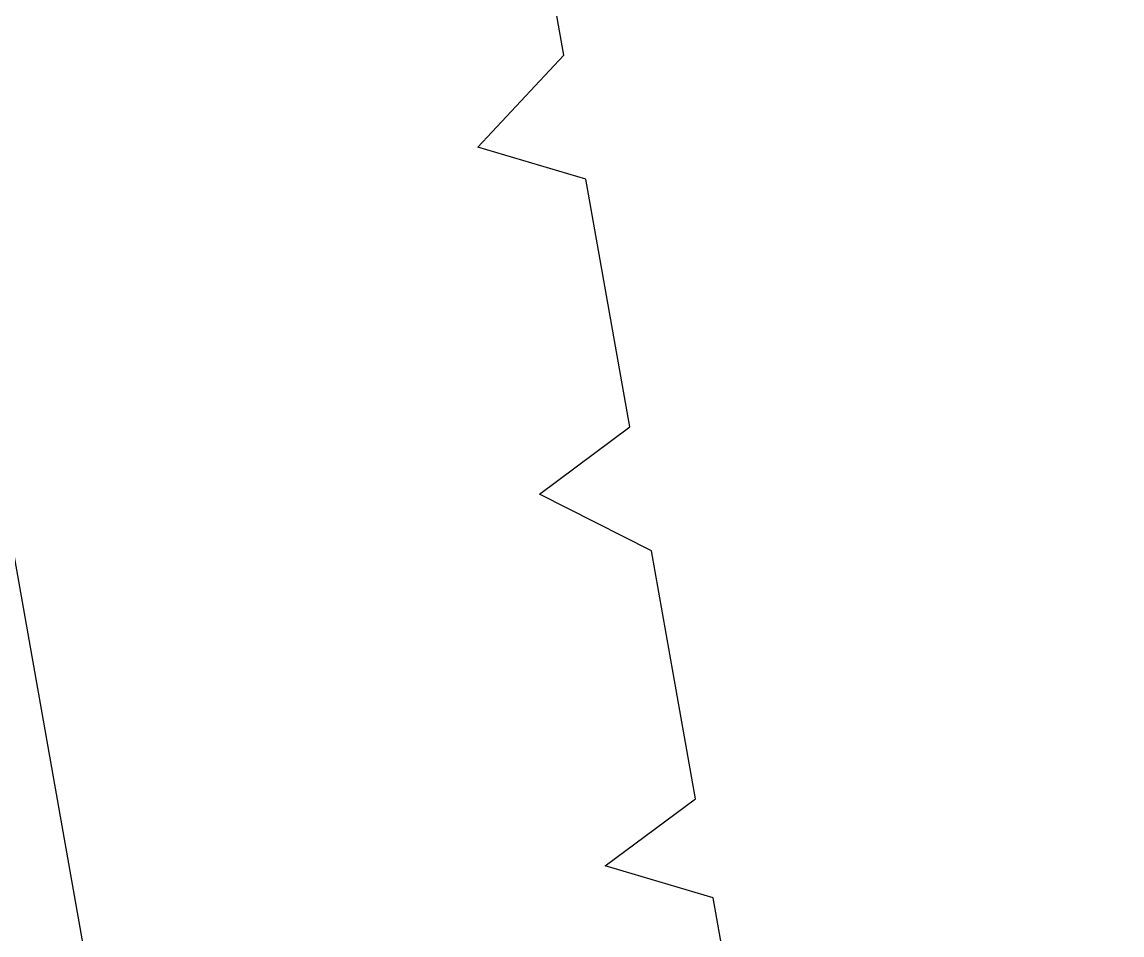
# Model space of a CAD drawing. Header units: millimetres. Extents: x -65527 to 8894748, y -37603 to 223697.
# Drawn here: x -29298.65 to -29293.32, y 101519.8 to 101524.22 of the extents above; entities that cross this region are included whole.
import ezdxf

# ---------------------------------------------------------------- set-up
doc = ezdxf.new("R2010")
doc.units = ezdxf.units.MM
doc.header["$LTSCALE"] = 10
doc.layers.add('Архитектура', color=251, linetype='Continuous')

msp = doc.modelspace()

# ---------------------------------------------------------------- linework, layer by layer
at = {"layer": 'Архитектура', "lineweight": 25, "transparency": 33554684}
msp.add_lwpolyline([(-29302.9415, 101545.6188), (-29297.7497, 101516.3263), (-29297.347, 101516.15), (-29296.2666, 101516.3415), (-29295.3564, 101517.4934), (-29295.5053, 101518.3338), (-29295.0889, 101518.779), (-29295.3017, 101519.9796), (-29295.8245, 101520.1346), (-29295.3868, 101520.4598), (-29295.5995, 101521.6603), (-29296.1436, 101521.9353), (-29295.7059, 101522.2606), (-29295.9187, 101523.4611), (-29296.4415, 101523.6161), (-29296.0251, 101524.0613), (-29296.2379, 101525.2618)], dxfattribs=at)
msp.add_lwpolyline([(-29302.9415, 101545.6188), (-29297.7497, 101516.3263), (-29297.347, 101516.15), (-29296.2666, 101516.3415), (-29295.3564, 101517.4934), (-29295.5053, 101518.3338), (-29295.0889, 101518.779), (-29295.3017, 101519.9796), (-29295.8245, 101520.1346), (-29295.3868, 101520.4598), (-29295.5995, 101521.6603), (-29296.1436, 101521.9353), (-29295.7059, 101522.2606), (-29295.9187, 101523.4611), (-29296.4415, 101523.6161), (-29296.0251, 101524.0613), (-29296.2379, 101525.2618)], dxfattribs=at)
msp.add_lwpolyline([(-29302.9415, 101545.6188), (-29297.7497, 101516.3263), (-29297.347, 101516.15), (-29296.2666, 101516.3415), (-29295.3564, 101517.4934), (-29295.5053, 101518.3338), (-29295.0889, 101518.779), (-29295.3017, 101519.9796), (-29295.8245, 101520.1346), (-29295.3868, 101520.4598), (-29295.5995, 101521.6603), (-29296.1436, 101521.9353), (-29295.7059, 101522.2606), (-29295.9187, 101523.4611), (-29296.4415, 101523.6161), (-29296.0251, 101524.0613), (-29296.2379, 101525.2618)], dxfattribs=at)
msp.add_lwpolyline([(-29302.9415, 101545.6188), (-29297.7497, 101516.3263), (-29297.347, 101516.15), (-29296.2666, 101516.3415), (-29295.3564, 101517.4934), (-29295.5053, 101518.3338), (-29295.0889, 101518.779), (-29295.3017, 101519.9796), (-29295.8245, 101520.1346), (-29295.3868, 101520.4598), (-29295.5995, 101521.6603), (-29296.1436, 101521.9353), (-29295.7059, 101522.2606), (-29295.9187, 101523.4611), (-29296.4415, 101523.6161), (-29296.0251, 101524.0613), (-29296.2379, 101525.2618)], dxfattribs=at)
msp.add_lwpolyline([(-29302.9415, 101545.6188), (-29297.7497, 101516.3263), (-29297.347, 101516.15), (-29296.2666, 101516.3415), (-29295.3564, 101517.4934), (-29295.5053, 101518.3338), (-29295.0889, 101518.779), (-29295.3017, 101519.9796), (-29295.8245, 101520.1346), (-29295.3868, 101520.4598), (-29295.5995, 101521.6603), (-29296.1436, 101521.9353), (-29295.7059, 101522.2606), (-29295.9187, 101523.4611), (-29296.4415, 101523.6161), (-29296.0251, 101524.0613), (-29296.2379, 101525.2618)], dxfattribs=at)
msp.add_lwpolyline([(-29302.9415, 101545.6188), (-29297.7497, 101516.3263), (-29297.347, 101516.15), (-29296.2666, 101516.3415), (-29295.3564, 101517.4934), (-29295.5053, 101518.3338), (-29295.0889, 101518.779), (-29295.3017, 101519.9796), (-29295.8245, 101520.1346), (-29295.3868, 101520.4598), (-29295.5995, 101521.6603), (-29296.1436, 101521.9353), (-29295.7059, 101522.2606), (-29295.9187, 101523.4611), (-29296.4415, 101523.6161), (-29296.0251, 101524.0613), (-29296.2379, 101525.2618)], dxfattribs=at)
msp.add_lwpolyline([(-29302.9415, 101545.6188), (-29297.7497, 101516.3263), (-29297.347, 101516.15), (-29296.2666, 101516.3415), (-29295.3564, 101517.4934), (-29295.5053, 101518.3338), (-29295.0889, 101518.779), (-29295.3017, 101519.9796), (-29295.8245, 101520.1346), (-29295.3868, 101520.4598), (-29295.5995, 101521.6603), (-29296.1436, 101521.9353), (-29295.7059, 101522.2606), (-29295.9187, 101523.4611), (-29296.4415, 101523.6161), (-29296.0251, 101524.0613), (-29296.2379, 101525.2618)], dxfattribs=at)
msp.add_lwpolyline([(-29302.9415, 101545.6188), (-29297.7497, 101516.3263), (-29297.347, 101516.15), (-29296.2666, 101516.3415), (-29295.3564, 101517.4934), (-29295.5053, 101518.3338), (-29295.0889, 101518.779), (-29295.3017, 101519.9796), (-29295.8245, 101520.1346), (-29295.3868, 101520.4598), (-29295.5995, 101521.6603), (-29296.1436, 101521.9353), (-29295.7059, 101522.2606), (-29295.9187, 101523.4611), (-29296.4415, 101523.6161), (-29296.0251, 101524.0613), (-29296.2379, 101525.2618)], dxfattribs=at)
msp.add_lwpolyline([(-29302.9415, 101545.6188), (-29297.7497, 101516.3263), (-29297.347, 101516.15), (-29296.2666, 101516.3415), (-29295.3564, 101517.4934), (-29295.5053, 101518.3338), (-29295.0889, 101518.779), (-29295.3017, 101519.9796), (-29295.8245, 101520.1346), (-29295.3868, 101520.4598), (-29295.5995, 101521.6603), (-29296.1436, 101521.9353), (-29295.7059, 101522.2606), (-29295.9187, 101523.4611), (-29296.4415, 101523.6161), (-29296.0251, 101524.0613), (-29296.2379, 101525.2618)], dxfattribs=at)
msp.add_lwpolyline([(-29302.9415, 101545.6188), (-29297.7497, 101516.3263), (-29297.347, 101516.15), (-29296.2666, 101516.3415), (-29295.3564, 101517.4934), (-29295.5053, 101518.3338), (-29295.0889, 101518.779), (-29295.3017, 101519.9796), (-29295.8245, 101520.1346), (-29295.3868, 101520.4598), (-29295.5995, 101521.6603), (-29296.1436, 101521.9353), (-29295.7059, 101522.2606), (-29295.9187, 101523.4611), (-29296.4415, 101523.6161), (-29296.0251, 101524.0613), (-29296.2379, 101525.2618)], dxfattribs=at)
msp.add_lwpolyline([(-29302.9415, 101545.6188), (-29297.7497, 101516.3263), (-29297.347, 101516.15), (-29296.2666, 101516.3415), (-29295.3564, 101517.4934), (-29295.5053, 101518.3338), (-29295.0889, 101518.779), (-29295.3017, 101519.9796), (-29295.8245, 101520.1346), (-29295.3868, 101520.4598), (-29295.5995, 101521.6603), (-29296.1436, 101521.9353), (-29295.7059, 101522.2606), (-29295.9187, 101523.4611), (-29296.4415, 101523.6161), (-29296.0251, 101524.0613), (-29296.2379, 101525.2618)], dxfattribs=at)
msp.add_lwpolyline([(-29302.9415, 101545.6188), (-29297.7497, 101516.3263), (-29297.347, 101516.15), (-29296.2666, 101516.3415), (-29295.3564, 101517.4934), (-29295.5053, 101518.3338), (-29295.0889, 101518.779), (-29295.3017, 101519.9796), (-29295.8245, 101520.1346), (-29295.3868, 101520.4598), (-29295.5995, 101521.6603), (-29296.1436, 101521.9353), (-29295.7059, 101522.2606), (-29295.9187, 101523.4611), (-29296.4415, 101523.6161), (-29296.0251, 101524.0613), (-29296.2379, 101525.2618)], dxfattribs=at)
msp.add_lwpolyline([(-29302.9415, 101545.6188), (-29297.7497, 101516.3263), (-29297.347, 101516.15), (-29296.2666, 101516.3415), (-29295.3564, 101517.4934), (-29295.5053, 101518.3338), (-29295.0889, 101518.779), (-29295.3017, 101519.9796), (-29295.8245, 101520.1346), (-29295.3868, 101520.4598), (-29295.5995, 101521.6603), (-29296.1436, 101521.9353), (-29295.7059, 101522.2606), (-29295.9187, 101523.4611), (-29296.4415, 101523.6161), (-29296.0251, 101524.0613), (-29296.2379, 101525.2618)], dxfattribs=at)
msp.add_lwpolyline([(-29302.9415, 101545.6188), (-29297.7497, 101516.3263), (-29297.347, 101516.15), (-29296.2666, 101516.3415), (-29295.3564, 101517.4934), (-29295.5053, 101518.3338), (-29295.0889, 101518.779), (-29295.3017, 101519.9796), (-29295.8245, 101520.1346), (-29295.3868, 101520.4598), (-29295.5995, 101521.6603), (-29296.1436, 101521.9353), (-29295.7059, 101522.2606), (-29295.9187, 101523.4611), (-29296.4415, 101523.6161), (-29296.0251, 101524.0613), (-29296.2379, 101525.2618)], dxfattribs=at)
msp.add_lwpolyline([(-29302.9415, 101545.6188), (-29297.7497, 101516.3263), (-29297.347, 101516.15), (-29296.2666, 101516.3415), (-29295.3564, 101517.4934), (-29295.5053, 101518.3338), (-29295.0889, 101518.779), (-29295.3017, 101519.9796), (-29295.8245, 101520.1346), (-29295.3868, 101520.4598), (-29295.5995, 101521.6603), (-29296.1436, 101521.9353), (-29295.7059, 101522.2606), (-29295.9187, 101523.4611), (-29296.4415, 101523.6161), (-29296.0251, 101524.0613), (-29296.2379, 101525.2618)], dxfattribs=at)
msp.add_lwpolyline([(-29302.9415, 101545.6188), (-29297.7497, 101516.3263), (-29297.347, 101516.15), (-29296.2666, 101516.3415), (-29295.3564, 101517.4934), (-29295.5053, 101518.3338), (-29295.0889, 101518.779), (-29295.3017, 101519.9796), (-29295.8245, 101520.1346), (-29295.3868, 101520.4598), (-29295.5995, 101521.6603), (-29296.1436, 101521.9353), (-29295.7059, 101522.2606), (-29295.9187, 101523.4611), (-29296.4415, 101523.6161), (-29296.0251, 101524.0613), (-29296.2379, 101525.2618)], dxfattribs=at)
msp.add_lwpolyline([(-29302.9415, 101545.6188), (-29297.7497, 101516.3263), (-29297.347, 101516.15), (-29296.2666, 101516.3415), (-29295.3564, 101517.4934), (-29295.5053, 101518.3338), (-29295.0889, 101518.779), (-29295.3017, 101519.9796), (-29295.8245, 101520.1346), (-29295.3868, 101520.4598), (-29295.5995, 101521.6603), (-29296.1436, 101521.9353), (-29295.7059, 101522.2606), (-29295.9187, 101523.4611), (-29296.4415, 101523.6161), (-29296.0251, 101524.0613), (-29296.2379, 101525.2618)], dxfattribs=at)
msp.add_lwpolyline([(-29302.9415, 101545.6188), (-29297.7497, 101516.3263), (-29297.347, 101516.15), (-29296.2666, 101516.3415), (-29295.3564, 101517.4934), (-29295.5053, 101518.3338), (-29295.0889, 101518.779), (-29295.3017, 101519.9796), (-29295.8245, 101520.1346), (-29295.3868, 101520.4598), (-29295.5995, 101521.6603), (-29296.1436, 101521.9353), (-29295.7059, 101522.2606), (-29295.9187, 101523.4611), (-29296.4415, 101523.6161), (-29296.0251, 101524.0613), (-29296.2379, 101525.2618)], dxfattribs=at)
msp.add_lwpolyline([(-29302.9415, 101545.6188), (-29297.7497, 101516.3263), (-29297.347, 101516.15), (-29296.2666, 101516.3415), (-29295.3564, 101517.4934), (-29295.5053, 101518.3338), (-29295.0889, 101518.779), (-29295.3017, 101519.9796), (-29295.8245, 101520.1346), (-29295.3868, 101520.4598), (-29295.5995, 101521.6603), (-29296.1436, 101521.9353), (-29295.7059, 101522.2606), (-29295.9187, 101523.4611), (-29296.4415, 101523.6161), (-29296.0251, 101524.0613), (-29296.2379, 101525.2618)], dxfattribs=at)
msp.add_lwpolyline([(-29302.9415, 101545.6188), (-29297.7497, 101516.3263), (-29297.347, 101516.15), (-29296.2666, 101516.3415), (-29295.3564, 101517.4934), (-29295.5053, 101518.3338), (-29295.0889, 101518.779), (-29295.3017, 101519.9796), (-29295.8245, 101520.1346), (-29295.3868, 101520.4598), (-29295.5995, 101521.6603), (-29296.1436, 101521.9353), (-29295.7059, 101522.2606), (-29295.9187, 101523.4611), (-29296.4415, 101523.6161), (-29296.0251, 101524.0613), (-29296.2379, 101525.2618)], dxfattribs=at)
msp.add_lwpolyline([(-29302.9415, 101545.6188), (-29297.7497, 101516.3263), (-29297.347, 101516.15), (-29296.2666, 101516.3415), (-29295.3564, 101517.4934), (-29295.5053, 101518.3338), (-29295.0889, 101518.779), (-29295.3017, 101519.9796), (-29295.8245, 101520.1346), (-29295.3868, 101520.4598), (-29295.5995, 101521.6603), (-29296.1436, 101521.9353), (-29295.7059, 101522.2606), (-29295.9187, 101523.4611), (-29296.4415, 101523.6161), (-29296.0251, 101524.0613), (-29296.2379, 101525.2618)], dxfattribs=at)
msp.add_lwpolyline([(-29302.9415, 101545.6188), (-29297.7497, 101516.3263), (-29297.347, 101516.15), (-29296.2666, 101516.3415), (-29295.3564, 101517.4934), (-29295.5053, 101518.3338), (-29295.0889, 101518.779), (-29295.3017, 101519.9796), (-29295.8245, 101520.1346), (-29295.3868, 101520.4598), (-29295.5995, 101521.6603), (-29296.1436, 101521.9353), (-29295.7059, 101522.2606), (-29295.9187, 101523.4611), (-29296.4415, 101523.6161), (-29296.0251, 101524.0613), (-29296.2379, 101525.2618)], dxfattribs=at)
msp.add_lwpolyline([(-29302.9415, 101545.6188), (-29297.7497, 101516.3263), (-29297.347, 101516.15), (-29296.2666, 101516.3415), (-29295.3564, 101517.4934), (-29295.5053, 101518.3338), (-29295.0889, 101518.779), (-29295.3017, 101519.9796), (-29295.8245, 101520.1346), (-29295.3868, 101520.4598), (-29295.5995, 101521.6603), (-29296.1436, 101521.9353), (-29295.7059, 101522.2606), (-29295.9187, 101523.4611), (-29296.4415, 101523.6161), (-29296.0251, 101524.0613), (-29296.2379, 101525.2618)], dxfattribs=at)
msp.add_lwpolyline([(-29302.9415, 101545.6188), (-29297.7497, 101516.3263), (-29297.347, 101516.15), (-29296.2666, 101516.3415), (-29295.3564, 101517.4934), (-29295.5053, 101518.3338), (-29295.0889, 101518.779), (-29295.3017, 101519.9796), (-29295.8245, 101520.1346), (-29295.3868, 101520.4598), (-29295.5995, 101521.6603), (-29296.1436, 101521.9353), (-29295.7059, 101522.2606), (-29295.9187, 101523.4611), (-29296.4415, 101523.6161), (-29296.0251, 101524.0613), (-29296.2379, 101525.2618)], dxfattribs=at)
msp.add_lwpolyline([(-29302.9415, 101545.6188), (-29297.7497, 101516.3263), (-29297.347, 101516.15), (-29296.2666, 101516.3415), (-29295.3564, 101517.4934), (-29295.5053, 101518.3338), (-29295.0889, 101518.779), (-29295.3017, 101519.9796), (-29295.8245, 101520.1346), (-29295.3868, 101520.4598), (-29295.5995, 101521.6603), (-29296.1436, 101521.9353), (-29295.7059, 101522.2606), (-29295.9187, 101523.4611), (-29296.4415, 101523.6161), (-29296.0251, 101524.0613), (-29296.2379, 101525.2618)], dxfattribs=at)
msp.add_lwpolyline([(-29302.9415, 101545.6188), (-29297.7497, 101516.3263), (-29297.347, 101516.15), (-29296.2666, 101516.3415), (-29295.3564, 101517.4934), (-29295.5053, 101518.3338), (-29295.0889, 101518.779), (-29295.3017, 101519.9796), (-29295.8245, 101520.1346), (-29295.3868, 101520.4598), (-29295.5995, 101521.6603), (-29296.1436, 101521.9353), (-29295.7059, 101522.2606), (-29295.9187, 101523.4611), (-29296.4415, 101523.6161), (-29296.0251, 101524.0613), (-29296.2379, 101525.2618)], dxfattribs=at)
msp.add_lwpolyline([(-29302.9415, 101545.6188), (-29297.7497, 101516.3263), (-29297.347, 101516.15), (-29296.2666, 101516.3415), (-29295.3564, 101517.4934), (-29295.5053, 101518.3338), (-29295.0889, 101518.779), (-29295.3017, 101519.9796), (-29295.8245, 101520.1346), (-29295.3868, 101520.4598), (-29295.5995, 101521.6603), (-29296.1436, 101521.9353), (-29295.7059, 101522.2606), (-29295.9187, 101523.4611), (-29296.4415, 101523.6161), (-29296.0251, 101524.0613), (-29296.2379, 101525.2618)], dxfattribs=at)
msp.add_lwpolyline([(-29302.9415, 101545.6188), (-29297.7497, 101516.3263), (-29297.347, 101516.15), (-29296.2666, 101516.3415), (-29295.3564, 101517.4934), (-29295.5053, 101518.3338), (-29295.0889, 101518.779), (-29295.3017, 101519.9796), (-29295.8245, 101520.1346), (-29295.3868, 101520.4598), (-29295.5995, 101521.6603), (-29296.1436, 101521.9353), (-29295.7059, 101522.2606), (-29295.9187, 101523.4611), (-29296.4415, 101523.6161), (-29296.0251, 101524.0613), (-29296.2379, 101525.2618)], dxfattribs=at)
msp.add_lwpolyline([(-29302.9415, 101545.6188), (-29297.7497, 101516.3263), (-29297.347, 101516.15), (-29296.2666, 101516.3415), (-29295.3564, 101517.4934), (-29295.5053, 101518.3338), (-29295.0889, 101518.779), (-29295.3017, 101519.9796), (-29295.8245, 101520.1346), (-29295.3868, 101520.4598), (-29295.5995, 101521.6603), (-29296.1436, 101521.9353), (-29295.7059, 101522.2606), (-29295.9187, 101523.4611), (-29296.4415, 101523.6161), (-29296.0251, 101524.0613), (-29296.2379, 101525.2618)], dxfattribs=at)
msp.add_lwpolyline([(-29302.9415, 101545.6188), (-29297.7497, 101516.3263), (-29297.347, 101516.15), (-29296.2666, 101516.3415), (-29295.3564, 101517.4934), (-29295.5053, 101518.3338), (-29295.0889, 101518.779), (-29295.3017, 101519.9796), (-29295.8245, 101520.1346), (-29295.3868, 101520.4598), (-29295.5995, 101521.6603), (-29296.1436, 101521.9353), (-29295.7059, 101522.2606), (-29295.9187, 101523.4611), (-29296.4415, 101523.6161), (-29296.0251, 101524.0613), (-29296.2379, 101525.2618)], dxfattribs=at)
msp.add_lwpolyline([(-29302.9415, 101545.6188), (-29297.7497, 101516.3263), (-29297.347, 101516.15), (-29296.2666, 101516.3415), (-29295.3564, 101517.4934), (-29295.5053, 101518.3338), (-29295.0889, 101518.779), (-29295.3017, 101519.9796), (-29295.8245, 101520.1346), (-29295.3868, 101520.4598), (-29295.5995, 101521.6603), (-29296.1436, 101521.9353), (-29295.7059, 101522.2606), (-29295.9187, 101523.4611), (-29296.4415, 101523.6161), (-29296.0251, 101524.0613), (-29296.2379, 101525.2618)], dxfattribs=at)
msp.add_lwpolyline([(-29302.9415, 101545.6188), (-29297.7497, 101516.3263), (-29297.347, 101516.15), (-29296.2666, 101516.3415), (-29295.3564, 101517.4934), (-29295.5053, 101518.3338), (-29295.0889, 101518.779), (-29295.3017, 101519.9796), (-29295.8245, 101520.1346), (-29295.3868, 101520.4598), (-29295.5995, 101521.6603), (-29296.1436, 101521.9353), (-29295.7059, 101522.2606), (-29295.9187, 101523.4611), (-29296.4415, 101523.6161), (-29296.0251, 101524.0613), (-29296.2379, 101525.2618)], dxfattribs=at)
msp.add_lwpolyline([(-29302.9415, 101545.6188), (-29297.7497, 101516.3263), (-29297.347, 101516.15), (-29296.2666, 101516.3415), (-29295.3564, 101517.4934), (-29295.5053, 101518.3338), (-29295.0889, 101518.779), (-29295.3017, 101519.9796), (-29295.8245, 101520.1346), (-29295.3868, 101520.4598), (-29295.5995, 101521.6603), (-29296.1436, 101521.9353), (-29295.7059, 101522.2606), (-29295.9187, 101523.4611), (-29296.4415, 101523.6161), (-29296.0251, 101524.0613), (-29296.2379, 101525.2618)], dxfattribs=at)
msp.add_lwpolyline([(-29302.9415, 101545.6188), (-29297.7497, 101516.3263), (-29297.347, 101516.15), (-29296.2666, 101516.3415), (-29295.3564, 101517.4934), (-29295.5053, 101518.3338), (-29295.0889, 101518.779), (-29295.3017, 101519.9796), (-29295.8245, 101520.1346), (-29295.3868, 101520.4598), (-29295.5995, 101521.6603), (-29296.1436, 101521.9353), (-29295.7059, 101522.2606), (-29295.9187, 101523.4611), (-29296.4415, 101523.6161), (-29296.0251, 101524.0613), (-29296.2379, 101525.2618)], dxfattribs=at)
msp.add_lwpolyline([(-29302.9415, 101545.6188), (-29297.7497, 101516.3263), (-29297.347, 101516.15), (-29296.2666, 101516.3415), (-29295.3564, 101517.4934), (-29295.5053, 101518.3338), (-29295.0889, 101518.779), (-29295.3017, 101519.9796), (-29295.8245, 101520.1346), (-29295.3868, 101520.4598), (-29295.5995, 101521.6603), (-29296.1436, 101521.9353), (-29295.7059, 101522.2606), (-29295.9187, 101523.4611), (-29296.4415, 101523.6161), (-29296.0251, 101524.0613), (-29296.2379, 101525.2618)], dxfattribs=at)
msp.add_lwpolyline([(-29302.9415, 101545.6188), (-29297.7497, 101516.3263), (-29297.347, 101516.15), (-29296.2666, 101516.3415), (-29295.3564, 101517.4934), (-29295.5053, 101518.3338), (-29295.0889, 101518.779), (-29295.3017, 101519.9796), (-29295.8245, 101520.1346), (-29295.3868, 101520.4598), (-29295.5995, 101521.6603), (-29296.1436, 101521.9353), (-29295.7059, 101522.2606), (-29295.9187, 101523.4611), (-29296.4415, 101523.6161), (-29296.0251, 101524.0613), (-29296.2379, 101525.2618)], dxfattribs=at)
msp.add_lwpolyline([(-29302.9415, 101545.6188), (-29297.7497, 101516.3263), (-29297.347, 101516.15), (-29296.2666, 101516.3415), (-29295.3564, 101517.4934), (-29295.5053, 101518.3338), (-29295.0889, 101518.779), (-29295.3017, 101519.9796), (-29295.8245, 101520.1346), (-29295.3868, 101520.4598), (-29295.5995, 101521.6603), (-29296.1436, 101521.9353), (-29295.7059, 101522.2606), (-29295.9187, 101523.4611), (-29296.4415, 101523.6161), (-29296.0251, 101524.0613), (-29296.2379, 101525.2618)], dxfattribs=at)
msp.add_lwpolyline([(-29302.9415, 101545.6188), (-29297.7497, 101516.3263), (-29297.347, 101516.15), (-29296.2666, 101516.3415), (-29295.3564, 101517.4934), (-29295.5053, 101518.3338), (-29295.0889, 101518.779), (-29295.3017, 101519.9796), (-29295.8245, 101520.1346), (-29295.3868, 101520.4598), (-29295.5995, 101521.6603), (-29296.1436, 101521.9353), (-29295.7059, 101522.2606), (-29295.9187, 101523.4611), (-29296.4415, 101523.6161), (-29296.0251, 101524.0613), (-29296.2379, 101525.2618)], dxfattribs=at)
msp.add_lwpolyline([(-29302.9415, 101545.6188), (-29297.7497, 101516.3263), (-29297.347, 101516.15), (-29296.2666, 101516.3415), (-29295.3564, 101517.4934), (-29295.5053, 101518.3338), (-29295.0889, 101518.779), (-29295.3017, 101519.9796), (-29295.8245, 101520.1346), (-29295.3868, 101520.4598), (-29295.5995, 101521.6603), (-29296.1436, 101521.9353), (-29295.7059, 101522.2606), (-29295.9187, 101523.4611), (-29296.4415, 101523.6161), (-29296.0251, 101524.0613), (-29296.2379, 101525.2618)], dxfattribs=at)
msp.add_lwpolyline([(-29302.9415, 101545.6188), (-29297.7497, 101516.3263), (-29297.347, 101516.15), (-29296.2666, 101516.3415), (-29295.3564, 101517.4934), (-29295.5053, 101518.3338), (-29295.0889, 101518.779), (-29295.3017, 101519.9796), (-29295.8245, 101520.1346), (-29295.3868, 101520.4598), (-29295.5995, 101521.6603), (-29296.1436, 101521.9353), (-29295.7059, 101522.2606), (-29295.9187, 101523.4611), (-29296.4415, 101523.6161), (-29296.0251, 101524.0613), (-29296.2379, 101525.2618)], dxfattribs=at)
msp.add_lwpolyline([(-29302.9415, 101545.6188), (-29297.7497, 101516.3263), (-29297.347, 101516.15), (-29296.2666, 101516.3415), (-29295.3564, 101517.4934), (-29295.5053, 101518.3338), (-29295.0889, 101518.779), (-29295.3017, 101519.9796), (-29295.8245, 101520.1346), (-29295.3868, 101520.4598), (-29295.5995, 101521.6603), (-29296.1436, 101521.9353), (-29295.7059, 101522.2606), (-29295.9187, 101523.4611), (-29296.4415, 101523.6161), (-29296.0251, 101524.0613), (-29296.2379, 101525.2618)], dxfattribs=at)
msp.add_lwpolyline([(-29302.9415, 101545.6188), (-29297.7497, 101516.3263), (-29297.347, 101516.15), (-29296.2666, 101516.3415), (-29295.3564, 101517.4934), (-29295.5053, 101518.3338), (-29295.0889, 101518.779), (-29295.3017, 101519.9796), (-29295.8245, 101520.1346), (-29295.3868, 101520.4598), (-29295.5995, 101521.6603), (-29296.1436, 101521.9353), (-29295.7059, 101522.2606), (-29295.9187, 101523.4611), (-29296.4415, 101523.6161), (-29296.0251, 101524.0613), (-29296.2379, 101525.2618)], dxfattribs=at)
msp.add_lwpolyline([(-29302.9415, 101545.6188), (-29297.7497, 101516.3263), (-29297.347, 101516.15), (-29296.2666, 101516.3415), (-29295.3564, 101517.4934), (-29295.5053, 101518.3338), (-29295.0889, 101518.779), (-29295.3017, 101519.9796), (-29295.8245, 101520.1346), (-29295.3868, 101520.4598), (-29295.5995, 101521.6603), (-29296.1436, 101521.9353), (-29295.7059, 101522.2606), (-29295.9187, 101523.4611), (-29296.4415, 101523.6161), (-29296.0251, 101524.0613), (-29296.2379, 101525.2618)], dxfattribs=at)
msp.add_lwpolyline([(-29302.9415, 101545.6188), (-29297.7497, 101516.3263), (-29297.347, 101516.15), (-29296.2666, 101516.3415), (-29295.3564, 101517.4934), (-29295.5053, 101518.3338), (-29295.0889, 101518.779), (-29295.3017, 101519.9796), (-29295.8245, 101520.1346), (-29295.3868, 101520.4598), (-29295.5995, 101521.6603), (-29296.1436, 101521.9353), (-29295.7059, 101522.2606), (-29295.9187, 101523.4611), (-29296.4415, 101523.6161), (-29296.0251, 101524.0613), (-29296.2379, 101525.2618)], dxfattribs=at)
msp.add_lwpolyline([(-29302.9415, 101545.6188), (-29297.7497, 101516.3263), (-29297.347, 101516.15), (-29296.2666, 101516.3415), (-29295.3564, 101517.4934), (-29295.5053, 101518.3338), (-29295.0889, 101518.779), (-29295.3017, 101519.9796), (-29295.8245, 101520.1346), (-29295.3868, 101520.4598), (-29295.5995, 101521.6603), (-29296.1436, 101521.9353), (-29295.7059, 101522.2606), (-29295.9187, 101523.4611), (-29296.4415, 101523.6161), (-29296.0251, 101524.0613), (-29296.2379, 101525.2618)], dxfattribs=at)
msp.add_lwpolyline([(-29302.9415, 101545.6188), (-29297.7497, 101516.3263), (-29297.347, 101516.15), (-29296.2666, 101516.3415), (-29295.3564, 101517.4934), (-29295.5053, 101518.3338), (-29295.0889, 101518.779), (-29295.3017, 101519.9796), (-29295.8245, 101520.1346), (-29295.3868, 101520.4598), (-29295.5995, 101521.6603), (-29296.1436, 101521.9353), (-29295.7059, 101522.2606), (-29295.9187, 101523.4611), (-29296.4415, 101523.6161), (-29296.0251, 101524.0613), (-29296.2379, 101525.2618)], dxfattribs=at)
msp.add_lwpolyline([(-29302.9415, 101545.6188), (-29297.7497, 101516.3263), (-29297.347, 101516.15), (-29296.2666, 101516.3415), (-29295.3564, 101517.4934), (-29295.5053, 101518.3338), (-29295.0889, 101518.779), (-29295.3017, 101519.9796), (-29295.8245, 101520.1346), (-29295.3868, 101520.4598), (-29295.5995, 101521.6603), (-29296.1436, 101521.9353), (-29295.7059, 101522.2606), (-29295.9187, 101523.4611), (-29296.4415, 101523.6161), (-29296.0251, 101524.0613), (-29296.2379, 101525.2618)], dxfattribs=at)
msp.add_lwpolyline([(-29302.9415, 101545.6188), (-29297.7497, 101516.3263), (-29297.347, 101516.15), (-29296.2666, 101516.3415), (-29295.3564, 101517.4934), (-29295.5053, 101518.3338), (-29295.0889, 101518.779), (-29295.3017, 101519.9796), (-29295.8245, 101520.1346), (-29295.3868, 101520.4598), (-29295.5995, 101521.6603), (-29296.1436, 101521.9353), (-29295.7059, 101522.2606), (-29295.9187, 101523.4611), (-29296.4415, 101523.6161), (-29296.0251, 101524.0613), (-29296.2379, 101525.2618)], dxfattribs=at)
msp.add_lwpolyline([(-29302.9415, 101545.6188), (-29297.7497, 101516.3263), (-29297.347, 101516.15), (-29296.2666, 101516.3415), (-29295.3564, 101517.4934), (-29295.5053, 101518.3338), (-29295.0889, 101518.779), (-29295.3017, 101519.9796), (-29295.8245, 101520.1346), (-29295.3868, 101520.4598), (-29295.5995, 101521.6603), (-29296.1436, 101521.9353), (-29295.7059, 101522.2606), (-29295.9187, 101523.4611), (-29296.4415, 101523.6161), (-29296.0251, 101524.0613), (-29296.2379, 101525.2618)], dxfattribs=at)
msp.add_lwpolyline([(-29302.9415, 101545.6188), (-29297.7497, 101516.3263), (-29297.347, 101516.15), (-29296.2666, 101516.3415), (-29295.3564, 101517.4934), (-29295.5053, 101518.3338), (-29295.0889, 101518.779), (-29295.3017, 101519.9796), (-29295.8245, 101520.1346), (-29295.3868, 101520.4598), (-29295.5995, 101521.6603), (-29296.1436, 101521.9353), (-29295.7059, 101522.2606), (-29295.9187, 101523.4611), (-29296.4415, 101523.6161), (-29296.0251, 101524.0613), (-29296.2379, 101525.2618)], dxfattribs=at)
msp.add_lwpolyline([(-29302.9415, 101545.6188), (-29297.7497, 101516.3263), (-29297.347, 101516.15), (-29296.2666, 101516.3415), (-29295.3564, 101517.4934), (-29295.5053, 101518.3338), (-29295.0889, 101518.779), (-29295.3017, 101519.9796), (-29295.8245, 101520.1346), (-29295.3868, 101520.4598), (-29295.5995, 101521.6603), (-29296.1436, 101521.9353), (-29295.7059, 101522.2606), (-29295.9187, 101523.4611), (-29296.4415, 101523.6161), (-29296.0251, 101524.0613), (-29296.2379, 101525.2618)], dxfattribs=at)
msp.add_lwpolyline([(-29302.9415, 101545.6188), (-29297.7497, 101516.3263), (-29297.347, 101516.15), (-29296.2666, 101516.3415), (-29295.3564, 101517.4934), (-29295.5053, 101518.3338), (-29295.0889, 101518.779), (-29295.3017, 101519.9796), (-29295.8245, 101520.1346), (-29295.3868, 101520.4598), (-29295.5995, 101521.6603), (-29296.1436, 101521.9353), (-29295.7059, 101522.2606), (-29295.9187, 101523.4611), (-29296.4415, 101523.6161), (-29296.0251, 101524.0613), (-29296.2379, 101525.2618)], dxfattribs=at)
msp.add_lwpolyline([(-29302.9415, 101545.6188), (-29297.7497, 101516.3263), (-29297.347, 101516.15), (-29296.2666, 101516.3415), (-29295.3564, 101517.4934), (-29295.5053, 101518.3338), (-29295.0889, 101518.779), (-29295.3017, 101519.9796), (-29295.8245, 101520.1346), (-29295.3868, 101520.4598), (-29295.5995, 101521.6603), (-29296.1436, 101521.9353), (-29295.7059, 101522.2606), (-29295.9187, 101523.4611), (-29296.4415, 101523.6161), (-29296.0251, 101524.0613), (-29296.2379, 101525.2618)], dxfattribs=at)
msp.add_lwpolyline([(-29302.9415, 101545.6188), (-29297.7497, 101516.3263), (-29297.347, 101516.15), (-29296.2666, 101516.3415), (-29295.3564, 101517.4934), (-29295.5053, 101518.3338), (-29295.0889, 101518.779), (-29295.3017, 101519.9796), (-29295.8245, 101520.1346), (-29295.3868, 101520.4598), (-29295.5995, 101521.6603), (-29296.1436, 101521.9353), (-29295.7059, 101522.2606), (-29295.9187, 101523.4611), (-29296.4415, 101523.6161), (-29296.0251, 101524.0613), (-29296.2379, 101525.2618)], dxfattribs=at)
msp.add_lwpolyline([(-29302.9415, 101545.6188), (-29297.7497, 101516.3263), (-29297.347, 101516.15), (-29296.2666, 101516.3415), (-29295.3564, 101517.4934), (-29295.5053, 101518.3338), (-29295.0889, 101518.779), (-29295.3017, 101519.9796), (-29295.8245, 101520.1346), (-29295.3868, 101520.4598), (-29295.5995, 101521.6603), (-29296.1436, 101521.9353), (-29295.7059, 101522.2606), (-29295.9187, 101523.4611), (-29296.4415, 101523.6161), (-29296.0251, 101524.0613), (-29296.2379, 101525.2618)], dxfattribs=at)
msp.add_lwpolyline([(-29302.9415, 101545.6188), (-29297.7497, 101516.3263), (-29297.347, 101516.15), (-29296.2666, 101516.3415), (-29295.3564, 101517.4934), (-29295.5053, 101518.3338), (-29295.0889, 101518.779), (-29295.3017, 101519.9796), (-29295.8245, 101520.1346), (-29295.3868, 101520.4598), (-29295.5995, 101521.6603), (-29296.1436, 101521.9353), (-29295.7059, 101522.2606), (-29295.9187, 101523.4611), (-29296.4415, 101523.6161), (-29296.0251, 101524.0613), (-29296.2379, 101525.2618)], dxfattribs=at)
msp.add_lwpolyline([(-29302.9415, 101545.6188), (-29297.7497, 101516.3263), (-29297.347, 101516.15), (-29296.2666, 101516.3415), (-29295.3564, 101517.4934), (-29295.5053, 101518.3338), (-29295.0889, 101518.779), (-29295.3017, 101519.9796), (-29295.8245, 101520.1346), (-29295.3868, 101520.4598), (-29295.5995, 101521.6603), (-29296.1436, 101521.9353), (-29295.7059, 101522.2606), (-29295.9187, 101523.4611), (-29296.4415, 101523.6161), (-29296.0251, 101524.0613), (-29296.2379, 101525.2618)], dxfattribs=at)
msp.add_lwpolyline([(-29302.9415, 101545.6188), (-29297.7497, 101516.3263), (-29297.347, 101516.15), (-29296.2666, 101516.3415), (-29295.3564, 101517.4934), (-29295.5053, 101518.3338), (-29295.0889, 101518.779), (-29295.3017, 101519.9796), (-29295.8245, 101520.1346), (-29295.3868, 101520.4598), (-29295.5995, 101521.6603), (-29296.1436, 101521.9353), (-29295.7059, 101522.2606), (-29295.9187, 101523.4611), (-29296.4415, 101523.6161), (-29296.0251, 101524.0613), (-29296.2379, 101525.2618)], dxfattribs=at)
msp.add_lwpolyline([(-29302.9415, 101545.6188), (-29297.7497, 101516.3263), (-29297.347, 101516.15), (-29296.2666, 101516.3415), (-29295.3564, 101517.4934), (-29295.5053, 101518.3338), (-29295.0889, 101518.779), (-29295.3017, 101519.9796), (-29295.8245, 101520.1346), (-29295.3868, 101520.4598), (-29295.5995, 101521.6603), (-29296.1436, 101521.9353), (-29295.7059, 101522.2606), (-29295.9187, 101523.4611), (-29296.4415, 101523.6161), (-29296.0251, 101524.0613), (-29296.2379, 101525.2618)], dxfattribs=at)
msp.add_lwpolyline([(-29302.9415, 101545.6188), (-29297.7497, 101516.3263), (-29297.347, 101516.15), (-29296.2666, 101516.3415), (-29295.3564, 101517.4934), (-29295.5053, 101518.3338), (-29295.0889, 101518.779), (-29295.3017, 101519.9796), (-29295.8245, 101520.1346), (-29295.3868, 101520.4598), (-29295.5995, 101521.6603), (-29296.1436, 101521.9353), (-29295.7059, 101522.2606), (-29295.9187, 101523.4611), (-29296.4415, 101523.6161), (-29296.0251, 101524.0613), (-29296.2379, 101525.2618)], dxfattribs=at)
msp.add_lwpolyline([(-29302.9415, 101545.6188), (-29297.7497, 101516.3263), (-29297.347, 101516.15), (-29296.2666, 101516.3415), (-29295.3564, 101517.4934), (-29295.5053, 101518.3338), (-29295.0889, 101518.779), (-29295.3017, 101519.9796), (-29295.8245, 101520.1346), (-29295.3868, 101520.4598), (-29295.5995, 101521.6603), (-29296.1436, 101521.9353), (-29295.7059, 101522.2606), (-29295.9187, 101523.4611), (-29296.4415, 101523.6161), (-29296.0251, 101524.0613), (-29296.2379, 101525.2618)], dxfattribs=at)
msp.add_lwpolyline([(-29302.9415, 101545.6188), (-29297.7497, 101516.3263), (-29297.347, 101516.15), (-29296.2666, 101516.3415), (-29295.3564, 101517.4934), (-29295.5053, 101518.3338), (-29295.0889, 101518.779), (-29295.3017, 101519.9796), (-29295.8245, 101520.1346), (-29295.3868, 101520.4598), (-29295.5995, 101521.6603), (-29296.1436, 101521.9353), (-29295.7059, 101522.2606), (-29295.9187, 101523.4611), (-29296.4415, 101523.6161), (-29296.0251, 101524.0613), (-29296.2379, 101525.2618)], dxfattribs=at)
msp.add_lwpolyline([(-29302.9415, 101545.6188), (-29297.7497, 101516.3263), (-29297.347, 101516.15), (-29296.2666, 101516.3415), (-29295.3564, 101517.4934), (-29295.5053, 101518.3338), (-29295.0889, 101518.779), (-29295.3017, 101519.9796), (-29295.8245, 101520.1346), (-29295.3868, 101520.4598), (-29295.5995, 101521.6603), (-29296.1436, 101521.9353), (-29295.7059, 101522.2606), (-29295.9187, 101523.4611), (-29296.4415, 101523.6161), (-29296.0251, 101524.0613), (-29296.2379, 101525.2618)], dxfattribs=at)
msp.add_lwpolyline([(-29302.9415, 101545.6188), (-29297.7497, 101516.3263), (-29297.347, 101516.15), (-29296.2666, 101516.3415), (-29295.3564, 101517.4934), (-29295.5053, 101518.3338), (-29295.0889, 101518.779), (-29295.3017, 101519.9796), (-29295.8245, 101520.1346), (-29295.3868, 101520.4598), (-29295.5995, 101521.6603), (-29296.1436, 101521.9353), (-29295.7059, 101522.2606), (-29295.9187, 101523.4611), (-29296.4415, 101523.6161), (-29296.0251, 101524.0613), (-29296.2379, 101525.2618)], dxfattribs=at)
msp.add_lwpolyline([(-29302.9415, 101545.6188), (-29297.7497, 101516.3263), (-29297.347, 101516.15), (-29296.2666, 101516.3415), (-29295.3564, 101517.4934), (-29295.5053, 101518.3338), (-29295.0889, 101518.779), (-29295.3017, 101519.9796), (-29295.8245, 101520.1346), (-29295.3868, 101520.4598), (-29295.5995, 101521.6603), (-29296.1436, 101521.9353), (-29295.7059, 101522.2606), (-29295.9187, 101523.4611), (-29296.4415, 101523.6161), (-29296.0251, 101524.0613), (-29296.2379, 101525.2618)], dxfattribs=at)
msp.add_lwpolyline([(-29302.9415, 101545.6188), (-29297.7497, 101516.3263), (-29297.347, 101516.15), (-29296.2666, 101516.3415), (-29295.3564, 101517.4934), (-29295.5053, 101518.3338), (-29295.0889, 101518.779), (-29295.3017, 101519.9796), (-29295.8245, 101520.1346), (-29295.3868, 101520.4598), (-29295.5995, 101521.6603), (-29296.1436, 101521.9353), (-29295.7059, 101522.2606), (-29295.9187, 101523.4611), (-29296.4415, 101523.6161), (-29296.0251, 101524.0613), (-29296.2379, 101525.2618)], dxfattribs=at)
msp.add_lwpolyline([(-29302.9415, 101545.6188), (-29297.7497, 101516.3263), (-29297.347, 101516.15), (-29296.2666, 101516.3415), (-29295.3564, 101517.4934), (-29295.5053, 101518.3338), (-29295.0889, 101518.779), (-29295.3017, 101519.9796), (-29295.8245, 101520.1346), (-29295.3868, 101520.4598), (-29295.5995, 101521.6603), (-29296.1436, 101521.9353), (-29295.7059, 101522.2606), (-29295.9187, 101523.4611), (-29296.4415, 101523.6161), (-29296.0251, 101524.0613), (-29296.2379, 101525.2618)], dxfattribs=at)
msp.add_lwpolyline([(-29302.9415, 101545.6188), (-29297.7497, 101516.3263), (-29297.347, 101516.15), (-29296.2666, 101516.3415), (-29295.3564, 101517.4934), (-29295.5053, 101518.3338), (-29295.0889, 101518.779), (-29295.3017, 101519.9796), (-29295.8245, 101520.1346), (-29295.3868, 101520.4598), (-29295.5995, 101521.6603), (-29296.1436, 101521.9353), (-29295.7059, 101522.2606), (-29295.9187, 101523.4611), (-29296.4415, 101523.6161), (-29296.0251, 101524.0613), (-29296.2379, 101525.2618)], dxfattribs=at)
msp.add_lwpolyline([(-29302.9415, 101545.6188), (-29297.7497, 101516.3263), (-29297.347, 101516.15), (-29296.2666, 101516.3415), (-29295.3564, 101517.4934), (-29295.5053, 101518.3338), (-29295.0889, 101518.779), (-29295.3017, 101519.9796), (-29295.8245, 101520.1346), (-29295.3868, 101520.4598), (-29295.5995, 101521.6603), (-29296.1436, 101521.9353), (-29295.7059, 101522.2606), (-29295.9187, 101523.4611), (-29296.4415, 101523.6161), (-29296.0251, 101524.0613), (-29296.2379, 101525.2618)], dxfattribs=at)
msp.add_lwpolyline([(-29302.9415, 101545.6188), (-29297.7497, 101516.3263), (-29297.347, 101516.15), (-29296.2666, 101516.3415), (-29295.3564, 101517.4934), (-29295.5053, 101518.3338), (-29295.0889, 101518.779), (-29295.3017, 101519.9796), (-29295.8245, 101520.1346), (-29295.3868, 101520.4598), (-29295.5995, 101521.6603), (-29296.1436, 101521.9353), (-29295.7059, 101522.2606), (-29295.9187, 101523.4611), (-29296.4415, 101523.6161), (-29296.0251, 101524.0613), (-29296.2379, 101525.2618)], dxfattribs=at)
msp.add_lwpolyline([(-29302.9415, 101545.6188), (-29297.7497, 101516.3263), (-29297.347, 101516.15), (-29296.2666, 101516.3415), (-29295.3564, 101517.4934), (-29295.5053, 101518.3338), (-29295.0889, 101518.779), (-29295.3017, 101519.9796), (-29295.8245, 101520.1346), (-29295.3868, 101520.4598), (-29295.5995, 101521.6603), (-29296.1436, 101521.9353), (-29295.7059, 101522.2606), (-29295.9187, 101523.4611), (-29296.4415, 101523.6161), (-29296.0251, 101524.0613), (-29296.2379, 101525.2618)], dxfattribs=at)
msp.add_lwpolyline([(-29302.9415, 101545.6188), (-29297.7497, 101516.3263), (-29297.347, 101516.15), (-29296.2666, 101516.3415), (-29295.3564, 101517.4934), (-29295.5053, 101518.3338), (-29295.0889, 101518.779), (-29295.3017, 101519.9796), (-29295.8245, 101520.1346), (-29295.3868, 101520.4598), (-29295.5995, 101521.6603), (-29296.1436, 101521.9353), (-29295.7059, 101522.2606), (-29295.9187, 101523.4611), (-29296.4415, 101523.6161), (-29296.0251, 101524.0613), (-29296.2379, 101525.2618)], dxfattribs=at)
msp.add_lwpolyline([(-29302.9415, 101545.6188), (-29297.7497, 101516.3263), (-29297.347, 101516.15), (-29296.2666, 101516.3415), (-29295.3564, 101517.4934), (-29295.5053, 101518.3338), (-29295.0889, 101518.779), (-29295.3017, 101519.9796), (-29295.8245, 101520.1346), (-29295.3868, 101520.4598), (-29295.5995, 101521.6603), (-29296.1436, 101521.9353), (-29295.7059, 101522.2606), (-29295.9187, 101523.4611), (-29296.4415, 101523.6161), (-29296.0251, 101524.0613), (-29296.2379, 101525.2618)], dxfattribs=at)
msp.add_lwpolyline([(-29302.9415, 101545.6188), (-29297.7497, 101516.3263), (-29297.347, 101516.15), (-29296.2666, 101516.3415), (-29295.3564, 101517.4934), (-29295.5053, 101518.3338), (-29295.0889, 101518.779), (-29295.3017, 101519.9796), (-29295.8245, 101520.1346), (-29295.3868, 101520.4598), (-29295.5995, 101521.6603), (-29296.1436, 101521.9353), (-29295.7059, 101522.2606), (-29295.9187, 101523.4611), (-29296.4415, 101523.6161), (-29296.0251, 101524.0613), (-29296.2379, 101525.2618)], dxfattribs=at)
msp.add_lwpolyline([(-29302.9415, 101545.6188), (-29297.7497, 101516.3263), (-29297.347, 101516.15), (-29296.2666, 101516.3415), (-29295.3564, 101517.4934), (-29295.5053, 101518.3338), (-29295.0889, 101518.779), (-29295.3017, 101519.9796), (-29295.8245, 101520.1346), (-29295.3868, 101520.4598), (-29295.5995, 101521.6603), (-29296.1436, 101521.9353), (-29295.7059, 101522.2606), (-29295.9187, 101523.4611), (-29296.4415, 101523.6161), (-29296.0251, 101524.0613), (-29296.2379, 101525.2618)], dxfattribs=at)
msp.add_lwpolyline([(-29302.9415, 101545.6188), (-29297.7497, 101516.3263), (-29297.347, 101516.15), (-29296.2666, 101516.3415), (-29295.3564, 101517.4934), (-29295.5053, 101518.3338), (-29295.0889, 101518.779), (-29295.3017, 101519.9796), (-29295.8245, 101520.1346), (-29295.3868, 101520.4598), (-29295.5995, 101521.6603), (-29296.1436, 101521.9353), (-29295.7059, 101522.2606), (-29295.9187, 101523.4611), (-29296.4415, 101523.6161), (-29296.0251, 101524.0613), (-29296.2379, 101525.2618)], dxfattribs=at)
msp.add_lwpolyline([(-29302.9415, 101545.6188), (-29297.7497, 101516.3263), (-29297.347, 101516.15), (-29296.2666, 101516.3415), (-29295.3564, 101517.4934), (-29295.5053, 101518.3338), (-29295.0889, 101518.779), (-29295.3017, 101519.9796), (-29295.8245, 101520.1346), (-29295.3868, 101520.4598), (-29295.5995, 101521.6603), (-29296.1436, 101521.9353), (-29295.7059, 101522.2606), (-29295.9187, 101523.4611), (-29296.4415, 101523.6161), (-29296.0251, 101524.0613), (-29296.2379, 101525.2618)], dxfattribs=at)
msp.add_lwpolyline([(-29302.9415, 101545.6188), (-29297.7497, 101516.3263), (-29297.347, 101516.15), (-29296.2666, 101516.3415), (-29295.3564, 101517.4934), (-29295.5053, 101518.3338), (-29295.0889, 101518.779), (-29295.3017, 101519.9796), (-29295.8245, 101520.1346), (-29295.3868, 101520.4598), (-29295.5995, 101521.6603), (-29296.1436, 101521.9353), (-29295.7059, 101522.2606), (-29295.9187, 101523.4611), (-29296.4415, 101523.6161), (-29296.0251, 101524.0613), (-29296.2379, 101525.2618)], dxfattribs=at)
msp.add_lwpolyline([(-29302.9415, 101545.6188), (-29297.7497, 101516.3263), (-29297.347, 101516.15), (-29296.2666, 101516.3415), (-29295.3564, 101517.4934), (-29295.5053, 101518.3338), (-29295.0889, 101518.779), (-29295.3017, 101519.9796), (-29295.8245, 101520.1346), (-29295.3868, 101520.4598), (-29295.5995, 101521.6603), (-29296.1436, 101521.9353), (-29295.7059, 101522.2606), (-29295.9187, 101523.4611), (-29296.4415, 101523.6161), (-29296.0251, 101524.0613), (-29296.2379, 101525.2618)], dxfattribs=at)
msp.add_lwpolyline([(-29302.9415, 101545.6188), (-29297.7497, 101516.3263), (-29297.347, 101516.15), (-29296.2666, 101516.3415), (-29295.3564, 101517.4934), (-29295.5053, 101518.3338), (-29295.0889, 101518.779), (-29295.3017, 101519.9796), (-29295.8245, 101520.1346), (-29295.3868, 101520.4598), (-29295.5995, 101521.6603), (-29296.1436, 101521.9353), (-29295.7059, 101522.2606), (-29295.9187, 101523.4611), (-29296.4415, 101523.6161), (-29296.0251, 101524.0613), (-29296.2379, 101525.2618)], dxfattribs=at)
msp.add_lwpolyline([(-29302.9415, 101545.6188), (-29297.7497, 101516.3263), (-29297.347, 101516.15), (-29296.2666, 101516.3415), (-29295.3564, 101517.4934), (-29295.5053, 101518.3338), (-29295.0889, 101518.779), (-29295.3017, 101519.9796), (-29295.8245, 101520.1346), (-29295.3868, 101520.4598), (-29295.5995, 101521.6603), (-29296.1436, 101521.9353), (-29295.7059, 101522.2606), (-29295.9187, 101523.4611), (-29296.4415, 101523.6161), (-29296.0251, 101524.0613), (-29296.2379, 101525.2618)], dxfattribs=at)
msp.add_lwpolyline([(-29302.9415, 101545.6188), (-29297.7497, 101516.3263), (-29297.347, 101516.15), (-29296.2666, 101516.3415), (-29295.3564, 101517.4934), (-29295.5053, 101518.3338), (-29295.0889, 101518.779), (-29295.3017, 101519.9796), (-29295.8245, 101520.1346), (-29295.3868, 101520.4598), (-29295.5995, 101521.6603), (-29296.1436, 101521.9353), (-29295.7059, 101522.2606), (-29295.9187, 101523.4611), (-29296.4415, 101523.6161), (-29296.0251, 101524.0613), (-29296.2379, 101525.2618)], dxfattribs=at)
msp.add_lwpolyline([(-29302.9415, 101545.6188), (-29297.7497, 101516.3263), (-29297.347, 101516.15), (-29296.2666, 101516.3415), (-29295.3564, 101517.4934), (-29295.5053, 101518.3338), (-29295.0889, 101518.779), (-29295.3017, 101519.9796), (-29295.8245, 101520.1346), (-29295.3868, 101520.4598), (-29295.5995, 101521.6603), (-29296.1436, 101521.9353), (-29295.7059, 101522.2606), (-29295.9187, 101523.4611), (-29296.4415, 101523.6161), (-29296.0251, 101524.0613), (-29296.2379, 101525.2618)], dxfattribs=at)
msp.add_lwpolyline([(-29302.9415, 101545.6188), (-29297.7497, 101516.3263), (-29297.347, 101516.15), (-29296.2666, 101516.3415), (-29295.3564, 101517.4934), (-29295.5053, 101518.3338), (-29295.0889, 101518.779), (-29295.3017, 101519.9796), (-29295.8245, 101520.1346), (-29295.3868, 101520.4598), (-29295.5995, 101521.6603), (-29296.1436, 101521.9353), (-29295.7059, 101522.2606), (-29295.9187, 101523.4611), (-29296.4415, 101523.6161), (-29296.0251, 101524.0613), (-29296.2379, 101525.2618)], dxfattribs=at)
msp.add_lwpolyline([(-29302.9415, 101545.6188), (-29297.7497, 101516.3263), (-29297.347, 101516.15), (-29296.2666, 101516.3415), (-29295.3564, 101517.4934), (-29295.5053, 101518.3338), (-29295.0889, 101518.779), (-29295.3017, 101519.9796), (-29295.8245, 101520.1346), (-29295.3868, 101520.4598), (-29295.5995, 101521.6603), (-29296.1436, 101521.9353), (-29295.7059, 101522.2606), (-29295.9187, 101523.4611), (-29296.4415, 101523.6161), (-29296.0251, 101524.0613), (-29296.2379, 101525.2618)], dxfattribs=at)
msp.add_lwpolyline([(-29302.9415, 101545.6188), (-29297.7497, 101516.3263), (-29297.347, 101516.15), (-29296.2666, 101516.3415), (-29295.3564, 101517.4934), (-29295.5053, 101518.3338), (-29295.0889, 101518.779), (-29295.3017, 101519.9796), (-29295.8245, 101520.1346), (-29295.3868, 101520.4598), (-29295.5995, 101521.6603), (-29296.1436, 101521.9353), (-29295.7059, 101522.2606), (-29295.9187, 101523.4611), (-29296.4415, 101523.6161), (-29296.0251, 101524.0613), (-29296.2379, 101525.2618)], dxfattribs=at)
msp.add_lwpolyline([(-29302.9415, 101545.6188), (-29297.7497, 101516.3263), (-29297.347, 101516.15), (-29296.2666, 101516.3415), (-29295.3564, 101517.4934), (-29295.5053, 101518.3338), (-29295.0889, 101518.779), (-29295.3017, 101519.9796), (-29295.8245, 101520.1346), (-29295.3868, 101520.4598), (-29295.5995, 101521.6603), (-29296.1436, 101521.9353), (-29295.7059, 101522.2606), (-29295.9187, 101523.4611), (-29296.4415, 101523.6161), (-29296.0251, 101524.0613), (-29296.2379, 101525.2618)], dxfattribs=at)
msp.add_lwpolyline([(-29302.9415, 101545.6188), (-29297.7497, 101516.3263), (-29297.347, 101516.15), (-29296.2666, 101516.3415), (-29295.3564, 101517.4934), (-29295.5053, 101518.3338), (-29295.0889, 101518.779), (-29295.3017, 101519.9796), (-29295.8245, 101520.1346), (-29295.3868, 101520.4598), (-29295.5995, 101521.6603), (-29296.1436, 101521.9353), (-29295.7059, 101522.2606), (-29295.9187, 101523.4611), (-29296.4415, 101523.6161), (-29296.0251, 101524.0613), (-29296.2379, 101525.2618)], dxfattribs=at)
msp.add_lwpolyline([(-29302.9415, 101545.6188), (-29297.7497, 101516.3263), (-29297.347, 101516.15), (-29296.2666, 101516.3415), (-29295.3564, 101517.4934), (-29295.5053, 101518.3338), (-29295.0889, 101518.779), (-29295.3017, 101519.9796), (-29295.8245, 101520.1346), (-29295.3868, 101520.4598), (-29295.5995, 101521.6603), (-29296.1436, 101521.9353), (-29295.7059, 101522.2606), (-29295.9187, 101523.4611), (-29296.4415, 101523.6161), (-29296.0251, 101524.0613), (-29296.2379, 101525.2618)], dxfattribs=at)
msp.add_lwpolyline([(-29302.9415, 101545.6188), (-29297.7497, 101516.3263), (-29297.347, 101516.15), (-29296.2666, 101516.3415), (-29295.3564, 101517.4934), (-29295.5053, 101518.3338), (-29295.0889, 101518.779), (-29295.3017, 101519.9796), (-29295.8245, 101520.1346), (-29295.3868, 101520.4598), (-29295.5995, 101521.6603), (-29296.1436, 101521.9353), (-29295.7059, 101522.2606), (-29295.9187, 101523.4611), (-29296.4415, 101523.6161), (-29296.0251, 101524.0613), (-29296.2379, 101525.2618)], dxfattribs=at)
msp.add_lwpolyline([(-29302.9415, 101545.6188), (-29297.7497, 101516.3263), (-29297.347, 101516.15), (-29296.2666, 101516.3415), (-29295.3564, 101517.4934), (-29295.5053, 101518.3338), (-29295.0889, 101518.779), (-29295.3017, 101519.9796), (-29295.8245, 101520.1346), (-29295.3868, 101520.4598), (-29295.5995, 101521.6603), (-29296.1436, 101521.9353), (-29295.7059, 101522.2606), (-29295.9187, 101523.4611), (-29296.4415, 101523.6161), (-29296.0251, 101524.0613), (-29296.2379, 101525.2618)], dxfattribs=at)
msp.add_lwpolyline([(-29302.9415, 101545.6188), (-29297.7497, 101516.3263), (-29297.347, 101516.15), (-29296.2666, 101516.3415), (-29295.3564, 101517.4934), (-29295.5053, 101518.3338), (-29295.0889, 101518.779), (-29295.3017, 101519.9796), (-29295.8245, 101520.1346), (-29295.3868, 101520.4598), (-29295.5995, 101521.6603), (-29296.1436, 101521.9353), (-29295.7059, 101522.2606), (-29295.9187, 101523.4611), (-29296.4415, 101523.6161), (-29296.0251, 101524.0613), (-29296.2379, 101525.2618)], dxfattribs=at)
msp.add_lwpolyline([(-29302.9415, 101545.6188), (-29297.7497, 101516.3263), (-29297.347, 101516.15), (-29296.2666, 101516.3415), (-29295.3564, 101517.4934), (-29295.5053, 101518.3338), (-29295.0889, 101518.779), (-29295.3017, 101519.9796), (-29295.8245, 101520.1346), (-29295.3868, 101520.4598), (-29295.5995, 101521.6603), (-29296.1436, 101521.9353), (-29295.7059, 101522.2606), (-29295.9187, 101523.4611), (-29296.4415, 101523.6161), (-29296.0251, 101524.0613), (-29296.2379, 101525.2618)], dxfattribs=at)
msp.add_lwpolyline([(-29302.9415, 101545.6188), (-29297.7497, 101516.3263), (-29297.347, 101516.15), (-29296.2666, 101516.3415), (-29295.3564, 101517.4934), (-29295.5053, 101518.3338), (-29295.0889, 101518.779), (-29295.3017, 101519.9796), (-29295.8245, 101520.1346), (-29295.3868, 101520.4598), (-29295.5995, 101521.6603), (-29296.1436, 101521.9353), (-29295.7059, 101522.2606), (-29295.9187, 101523.4611), (-29296.4415, 101523.6161), (-29296.0251, 101524.0613), (-29296.2379, 101525.2618)], dxfattribs=at)
msp.add_lwpolyline([(-29302.9415, 101545.6188), (-29297.7497, 101516.3263), (-29297.347, 101516.15), (-29296.2666, 101516.3415), (-29295.3564, 101517.4934), (-29295.5053, 101518.3338), (-29295.0889, 101518.779), (-29295.3017, 101519.9796), (-29295.8245, 101520.1346), (-29295.3868, 101520.4598), (-29295.5995, 101521.6603), (-29296.1436, 101521.9353), (-29295.7059, 101522.2606), (-29295.9187, 101523.4611), (-29296.4415, 101523.6161), (-29296.0251, 101524.0613), (-29296.2379, 101525.2618)], dxfattribs=at)
msp.add_lwpolyline([(-29302.9415, 101545.6188), (-29297.7497, 101516.3263), (-29297.347, 101516.15), (-29296.2666, 101516.3415), (-29295.3564, 101517.4934), (-29295.5053, 101518.3338), (-29295.0889, 101518.779), (-29295.3017, 101519.9796), (-29295.8245, 101520.1346), (-29295.3868, 101520.4598), (-29295.5995, 101521.6603), (-29296.1436, 101521.9353), (-29295.7059, 101522.2606), (-29295.9187, 101523.4611), (-29296.4415, 101523.6161), (-29296.0251, 101524.0613), (-29296.2379, 101525.2618)], dxfattribs=at)
msp.add_lwpolyline([(-29302.9415, 101545.6188), (-29297.7497, 101516.3263), (-29297.347, 101516.15), (-29296.2666, 101516.3415), (-29295.3564, 101517.4934), (-29295.5053, 101518.3338), (-29295.0889, 101518.779), (-29295.3017, 101519.9796), (-29295.8245, 101520.1346), (-29295.3868, 101520.4598), (-29295.5995, 101521.6603), (-29296.1436, 101521.9353), (-29295.7059, 101522.2606), (-29295.9187, 101523.4611), (-29296.4415, 101523.6161), (-29296.0251, 101524.0613), (-29296.2379, 101525.2618)], dxfattribs=at)
msp.add_lwpolyline([(-29302.9415, 101545.6188), (-29297.7497, 101516.3263), (-29297.347, 101516.15), (-29296.2666, 101516.3415), (-29295.3564, 101517.4934), (-29295.5053, 101518.3338), (-29295.0889, 101518.779), (-29295.3017, 101519.9796), (-29295.8245, 101520.1346), (-29295.3868, 101520.4598), (-29295.5995, 101521.6603), (-29296.1436, 101521.9353), (-29295.7059, 101522.2606), (-29295.9187, 101523.4611), (-29296.4415, 101523.6161), (-29296.0251, 101524.0613), (-29296.2379, 101525.2618)], dxfattribs=at)
msp.add_lwpolyline([(-29302.9415, 101545.6188), (-29297.7497, 101516.3263), (-29297.347, 101516.15), (-29296.2666, 101516.3415), (-29295.3564, 101517.4934), (-29295.5053, 101518.3338), (-29295.0889, 101518.779), (-29295.3017, 101519.9796), (-29295.8245, 101520.1346), (-29295.3868, 101520.4598), (-29295.5995, 101521.6603), (-29296.1436, 101521.9353), (-29295.7059, 101522.2606), (-29295.9187, 101523.4611), (-29296.4415, 101523.6161), (-29296.0251, 101524.0613), (-29296.2379, 101525.2618)], dxfattribs=at)
msp.add_lwpolyline([(-29302.9415, 101545.6188), (-29297.7497, 101516.3263), (-29297.347, 101516.15), (-29296.2666, 101516.3415), (-29295.3564, 101517.4934), (-29295.5053, 101518.3338), (-29295.0889, 101518.779), (-29295.3017, 101519.9796), (-29295.8245, 101520.1346), (-29295.3868, 101520.4598), (-29295.5995, 101521.6603), (-29296.1436, 101521.9353), (-29295.7059, 101522.2606), (-29295.9187, 101523.4611), (-29296.4415, 101523.6161), (-29296.0251, 101524.0613), (-29296.2379, 101525.2618)], dxfattribs=at)
msp.add_lwpolyline([(-29302.9415, 101545.6188), (-29297.7497, 101516.3263), (-29297.347, 101516.15), (-29296.2666, 101516.3415), (-29295.3564, 101517.4934), (-29295.5053, 101518.3338), (-29295.0889, 101518.779), (-29295.3017, 101519.9796), (-29295.8245, 101520.1346), (-29295.3868, 101520.4598), (-29295.5995, 101521.6603), (-29296.1436, 101521.9353), (-29295.7059, 101522.2606), (-29295.9187, 101523.4611), (-29296.4415, 101523.6161), (-29296.0251, 101524.0613), (-29296.2379, 101525.2618)], dxfattribs=at)
msp.add_lwpolyline([(-29302.9415, 101545.6188), (-29297.7497, 101516.3263), (-29297.347, 101516.15), (-29296.2666, 101516.3415), (-29295.3564, 101517.4934), (-29295.5053, 101518.3338), (-29295.0889, 101518.779), (-29295.3017, 101519.9796), (-29295.8245, 101520.1346), (-29295.3868, 101520.4598), (-29295.5995, 101521.6603), (-29296.1436, 101521.9353), (-29295.7059, 101522.2606), (-29295.9187, 101523.4611), (-29296.4415, 101523.6161), (-29296.0251, 101524.0613), (-29296.2379, 101525.2618)], dxfattribs=at)
msp.add_lwpolyline([(-29302.9415, 101545.6188), (-29297.7497, 101516.3263), (-29297.347, 101516.15), (-29296.2666, 101516.3415), (-29295.3564, 101517.4934), (-29295.5053, 101518.3338), (-29295.0889, 101518.779), (-29295.3017, 101519.9796), (-29295.8245, 101520.1346), (-29295.3868, 101520.4598), (-29295.5995, 101521.6603), (-29296.1436, 101521.9353), (-29295.7059, 101522.2606), (-29295.9187, 101523.4611), (-29296.4415, 101523.6161), (-29296.0251, 101524.0613), (-29296.2379, 101525.2618)], dxfattribs=at)
msp.add_lwpolyline([(-29302.9415, 101545.6188), (-29297.7497, 101516.3263), (-29297.347, 101516.15), (-29296.2666, 101516.3415), (-29295.3564, 101517.4934), (-29295.5053, 101518.3338), (-29295.0889, 101518.779), (-29295.3017, 101519.9796), (-29295.8245, 101520.1346), (-29295.3868, 101520.4598), (-29295.5995, 101521.6603), (-29296.1436, 101521.9353), (-29295.7059, 101522.2606), (-29295.9187, 101523.4611), (-29296.4415, 101523.6161), (-29296.0251, 101524.0613), (-29296.2379, 101525.2618)], dxfattribs=at)
msp.add_lwpolyline([(-29302.9415, 101545.6188), (-29297.7497, 101516.3263), (-29297.347, 101516.15), (-29296.2666, 101516.3415), (-29295.3564, 101517.4934), (-29295.5053, 101518.3338), (-29295.0889, 101518.779), (-29295.3017, 101519.9796), (-29295.8245, 101520.1346), (-29295.3868, 101520.4598), (-29295.5995, 101521.6603), (-29296.1436, 101521.9353), (-29295.7059, 101522.2606), (-29295.9187, 101523.4611), (-29296.4415, 101523.6161), (-29296.0251, 101524.0613), (-29296.2379, 101525.2618)], dxfattribs=at)
msp.add_lwpolyline([(-29302.9415, 101545.6188), (-29297.7497, 101516.3263), (-29297.347, 101516.15), (-29296.2666, 101516.3415), (-29295.3564, 101517.4934), (-29295.5053, 101518.3338), (-29295.0889, 101518.779), (-29295.3017, 101519.9796), (-29295.8245, 101520.1346), (-29295.3868, 101520.4598), (-29295.5995, 101521.6603), (-29296.1436, 101521.9353), (-29295.7059, 101522.2606), (-29295.9187, 101523.4611), (-29296.4415, 101523.6161), (-29296.0251, 101524.0613), (-29296.2379, 101525.2618)], dxfattribs=at)
msp.add_lwpolyline([(-29302.9415, 101545.6188), (-29297.7497, 101516.3263), (-29297.347, 101516.15), (-29296.2666, 101516.3415), (-29295.3564, 101517.4934), (-29295.5053, 101518.3338), (-29295.0889, 101518.779), (-29295.3017, 101519.9796), (-29295.8245, 101520.1346), (-29295.3868, 101520.4598), (-29295.5995, 101521.6603), (-29296.1436, 101521.9353), (-29295.7059, 101522.2606), (-29295.9187, 101523.4611), (-29296.4415, 101523.6161), (-29296.0251, 101524.0613), (-29296.2379, 101525.2618)], dxfattribs=at)
msp.add_lwpolyline([(-29302.9415, 101545.6188), (-29297.7497, 101516.3263), (-29297.347, 101516.15), (-29296.2666, 101516.3415), (-29295.3564, 101517.4934), (-29295.5053, 101518.3338), (-29295.0889, 101518.779), (-29295.3017, 101519.9796), (-29295.8245, 101520.1346), (-29295.3868, 101520.4598), (-29295.5995, 101521.6603), (-29296.1436, 101521.9353), (-29295.7059, 101522.2606), (-29295.9187, 101523.4611), (-29296.4415, 101523.6161), (-29296.0251, 101524.0613), (-29296.2379, 101525.2618)], dxfattribs=at)
msp.add_lwpolyline([(-29302.9415, 101545.6188), (-29297.7497, 101516.3263), (-29297.347, 101516.15), (-29296.2666, 101516.3415), (-29295.3564, 101517.4934), (-29295.5053, 101518.3338), (-29295.0889, 101518.779), (-29295.3017, 101519.9796), (-29295.8245, 101520.1346), (-29295.3868, 101520.4598), (-29295.5995, 101521.6603), (-29296.1436, 101521.9353), (-29295.7059, 101522.2606), (-29295.9187, 101523.4611), (-29296.4415, 101523.6161), (-29296.0251, 101524.0613), (-29296.2379, 101525.2618)], dxfattribs=at)
msp.add_lwpolyline([(-29302.9415, 101545.6188), (-29297.7497, 101516.3263), (-29297.347, 101516.15), (-29296.2666, 101516.3415), (-29295.3564, 101517.4934), (-29295.5053, 101518.3338), (-29295.0889, 101518.779), (-29295.3017, 101519.9796), (-29295.8245, 101520.1346), (-29295.3868, 101520.4598), (-29295.5995, 101521.6603), (-29296.1436, 101521.9353), (-29295.7059, 101522.2606), (-29295.9187, 101523.4611), (-29296.4415, 101523.6161), (-29296.0251, 101524.0613), (-29296.2379, 101525.2618)], dxfattribs=at)
msp.add_arc((-31935.6492, 110639.7931), 9778.6546, 272.59254797, 356.63539137, dxfattribs=at)

doc.saveas('drawing.dxf')
